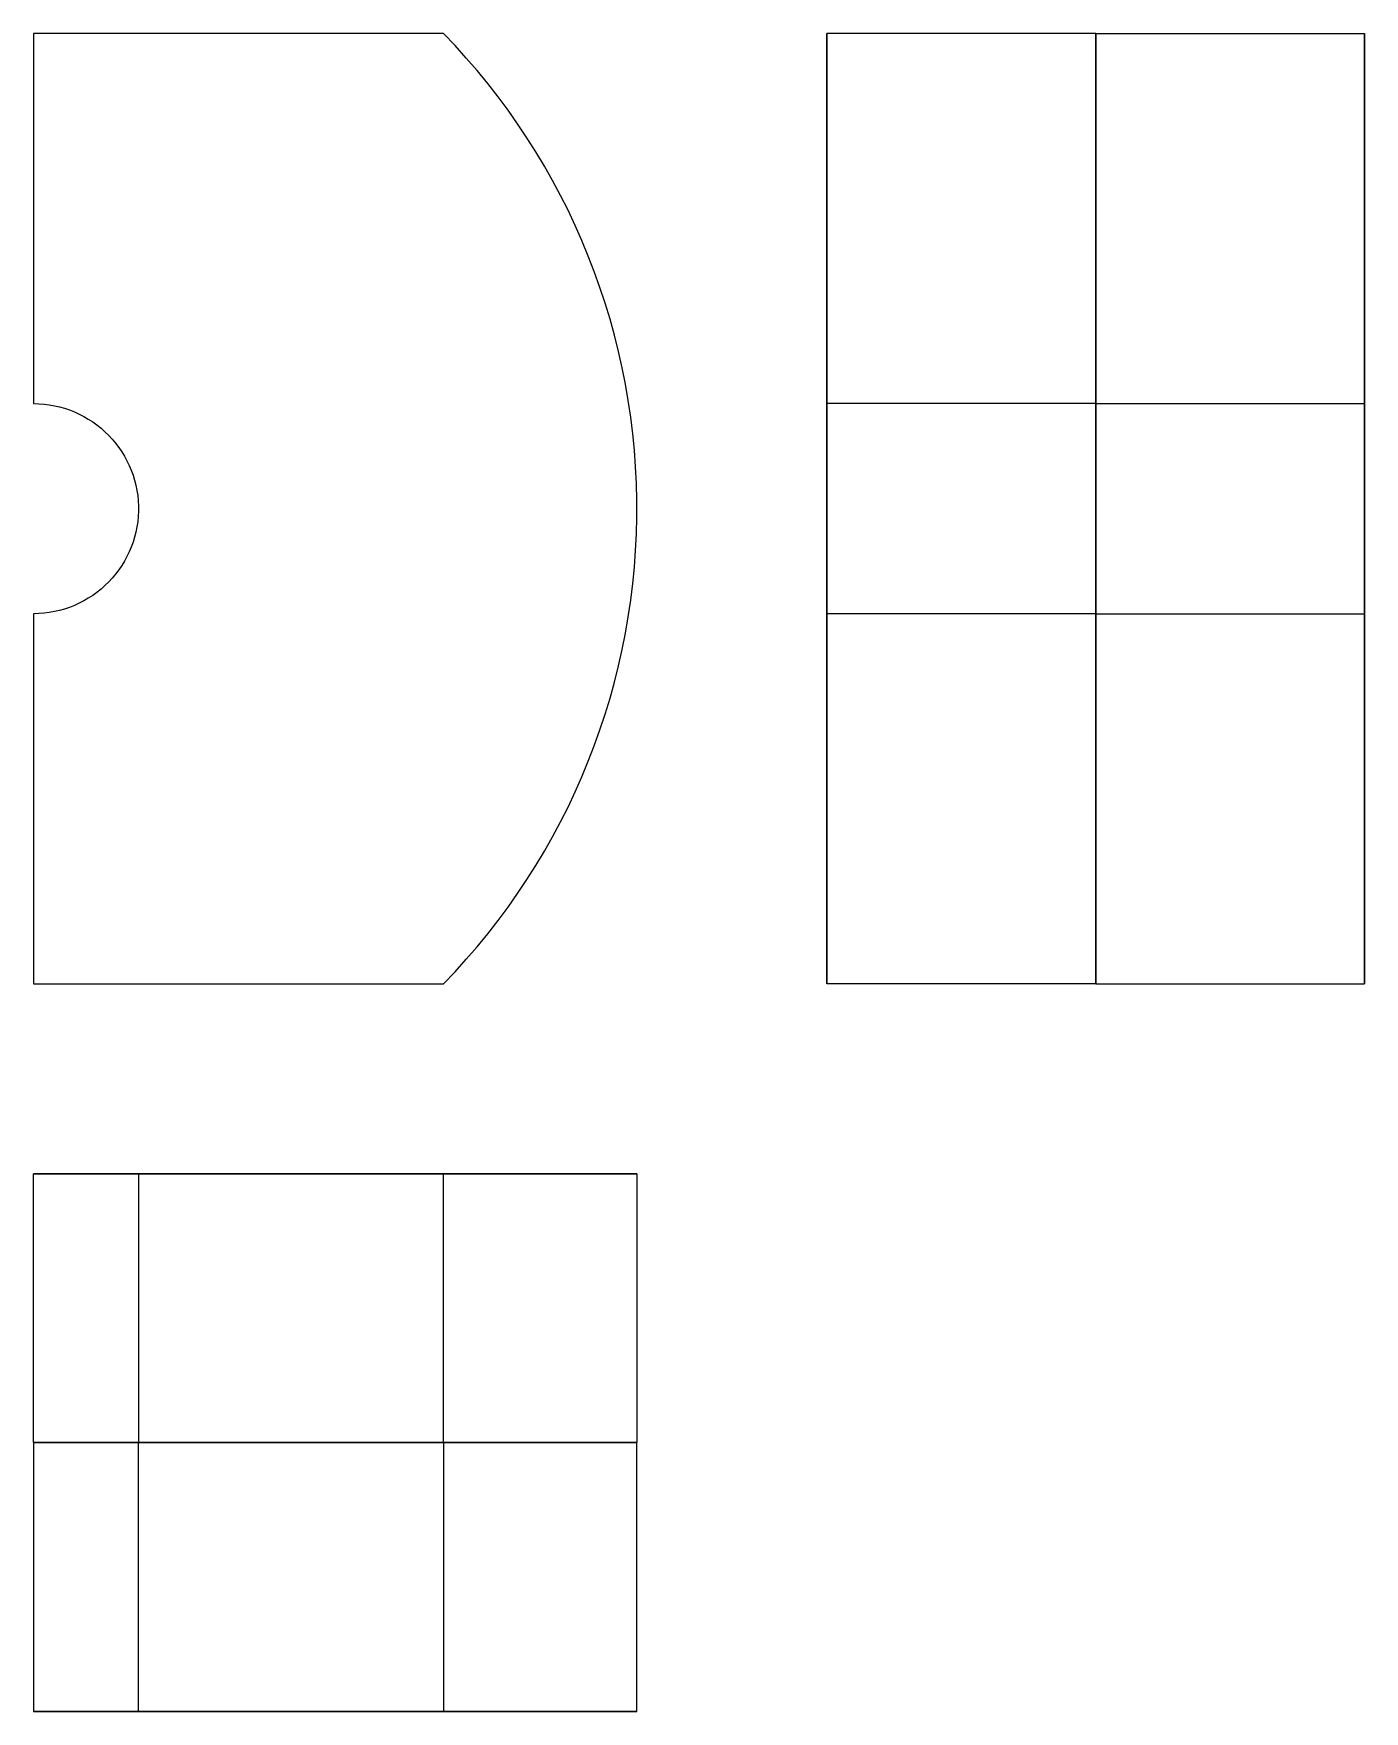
# Model space of a CAD drawing. Extents: x 0 to 1.66, y 0 to 2.1.
import ezdxf

# ---------------------------------------------------------------- set-up
doc = ezdxf.new("R2010")
doc.units = 0
doc.linetypes.add('HIDDEN', pattern=[9, 6, -3])
for name, color, linetype in [('FRONT', 7, 'CONTINUOUS'), ('FRONT_HID', 7, 'HIDDEN'), ('RIGHT', 7, 'CONTINUOUS'), ('RIGHT_HID', 7, 'HIDDEN'), ('TOP', 7, 'CONTINUOUS'), ('TOP_HID', 7, 'HIDDEN')]:
    doc.layers.add(name, color=color, linetype=linetype)

msp = doc.modelspace()

# ---------------------------------------------------------------- linework, layer by layer
at = {"layer": 'FRONT'}
for p, q in [((0.5125, 2.096875), (0, 2.096875)), ((0, 2.096875), (0, 1.634375)), ((0.526888, 2.081763), (0.5125, 2.096875)), ((0.540901, 2.066302), (0.526888, 2.081763)), ((0.55453, 2.050502), (0.540901, 2.066302)), ((0.567768, 2.034372), (0.55453, 2.050502)), ((0.580605, 2.017922), (0.567768, 2.034372)), ((0.593035, 2.001162), (0.580605, 2.017922)), ((0.60505, 1.984103), (0.593035, 2.001162)), ((0.616643, 1.966753), (0.60505, 1.984103)), ((0.627806, 1.949124), (0.616643, 1.966753)), ((0.638533, 1.931226), (0.627806, 1.949124)), ((0.648818, 1.913071), (0.638533, 1.931226)), ((0.658655, 1.894669), (0.648818, 1.913071)), ((0.668036, 1.876031), (0.658655, 1.894669)), ((0.676958, 1.857168), (0.668036, 1.876031)), ((0.685413, 1.838092), (0.676958, 1.857168)), ((0.693399, 1.818814), (0.685413, 1.838092)), ((0.700908, 1.799346), (0.693399, 1.818814)), ((0.707938, 1.779699), (0.700908, 1.799346)), ((0.714483, 1.759886), (0.707938, 1.779699)), ((0.72054, 1.739919), (0.714483, 1.759886)), ((0.726106, 1.719808), (0.72054, 1.739919)), ((0.731176, 1.699567), (0.726106, 1.719808)), ((0.735748, 1.679208), (0.731176, 1.699567)), ((0.739818, 1.658743), (0.735748, 1.679208)), ((0.743386, 1.638184), (0.739818, 1.658743)), ((0.746447, 1.617544), (0.743386, 1.638184)), ((0, 1.634375), (0.006542, 1.634212)), ((0.006542, 1.634212), (0.013068, 1.633723)), ((0.013068, 1.633723), (0.019562, 1.632909)), ((0.019562, 1.632909), (0.026007, 1.631773)), ((0.026007, 1.631773), (0.032387, 1.630316)), ((0.032387, 1.630316), (0.038687, 1.628544)), ((0.038687, 1.628544), (0.04489, 1.62646)), ((0.04489, 1.62646), (0.050982, 1.624069)), ((0.050982, 1.624069), (0.056947, 1.621377)), ((0.056947, 1.621377), (0.062771, 1.618392)), ((0.062771, 1.618392), (0.068438, 1.615119)), ((0.068438, 1.615119), (0.073936, 1.611569)), ((0.749002, 1.596834), (0.746447, 1.617544)), ((0.073936, 1.611569), (0.079249, 1.607749)), ((0.079249, 1.607749), (0.084366, 1.603668)), ((0.084366, 1.603668), (0.089273, 1.599338)), ((0.089273, 1.599338), (0.093958, 1.594769)), ((0.093958, 1.594769), (0.098409, 1.589971)), ((0.751047, 1.576069), (0.749002, 1.596834)), ((0.098409, 1.589971), (0.102615, 1.584958)), ((0.102615, 1.584958), (0.106567, 1.579741)), ((0.106567, 1.579741), (0.110253, 1.574334)), ((0.110253, 1.574334), (0.113666, 1.56875)), ((0.752582, 1.555259), (0.751047, 1.576069)), ((0.113666, 1.56875), (0.116796, 1.563003)), ((0.116796, 1.563003), (0.119635, 1.557106)), ((0.119635, 1.557106), (0.122177, 1.551076)), ((0.753606, 1.534418), (0.752582, 1.555259)), ((0.122177, 1.551076), (0.124415, 1.544926)), ((0.124415, 1.544926), (0.126344, 1.538673)), ((0.126344, 1.538673), (0.127959, 1.532331)), ((0.127959, 1.532331), (0.129256, 1.525916)), ((0.754118, 1.513558), (0.753606, 1.534418)), ((0.129256, 1.525916), (0.130231, 1.519445)), ((0.130231, 1.519445), (0.130883, 1.512933)), ((0.130883, 1.512933), (0.131209, 1.506397)), ((0.754118, 1.492692), (0.754118, 1.513558)), ((0.130883, 1.493317), (0.130231, 1.486805)), ((0.131209, 1.499853), (0.130883, 1.493317)), ((0.131209, 1.506397), (0.131209, 1.499853)), ((0.753606, 1.471832), (0.754118, 1.492692)), ((0.127959, 1.473919), (0.126344, 1.467577)), ((0.129256, 1.480334), (0.127959, 1.473919)), ((0.130231, 1.486805), (0.129256, 1.480334)), ((0.752582, 1.450991), (0.753606, 1.471832)), ((0.119635, 1.449144), (0.116796, 1.443247)), ((0.122177, 1.455174), (0.119635, 1.449144)), ((0.124415, 1.461324), (0.122177, 1.455174)), ((0.126344, 1.467577), (0.124415, 1.461324)), ((0.751047, 1.430181), (0.752582, 1.450991)), ((0.106567, 1.426509), (0.102615, 1.421292)), ((0.110253, 1.431916), (0.106567, 1.426509)), ((0.113666, 1.4375), (0.110253, 1.431916)), ((0.116796, 1.443247), (0.113666, 1.4375)), ((0.749002, 1.409416), (0.751047, 1.430181)), ((0.089273, 1.406912), (0.084366, 1.402582)), ((0.093958, 1.411481), (0.089273, 1.406912)), ((0.098409, 1.416279), (0.093958, 1.411481)), ((0.102615, 1.421292), (0.098409, 1.416279)), ((0.746447, 1.388706), (0.749002, 1.409416)), ((0.056947, 1.384873), (0.050982, 1.382181)), ((0.062771, 1.387858), (0.056947, 1.384873)), ((0.068438, 1.391131), (0.062771, 1.387858)), ((0.073936, 1.394681), (0.068438, 1.391131)), ((0.079249, 1.398501), (0.073936, 1.394681)), ((0.084366, 1.402582), (0.079249, 1.398501)), ((0.743386, 1.368066), (0.746447, 1.388706)), ((0.006542, 1.372038), (0, 1.371875)), ((0, 1.371875), (0, 0.909375)), ((0.013068, 1.372527), (0.006542, 1.372038)), ((0.019562, 1.373341), (0.013068, 1.372527)), ((0.026007, 1.374477), (0.019562, 1.373341)), ((0.032387, 1.375934), (0.026007, 1.374477)), ((0.038687, 1.377706), (0.032387, 1.375934)), ((0.04489, 1.37979), (0.038687, 1.377706)), ((0.050982, 1.382181), (0.04489, 1.37979)), ((0.739818, 1.347507), (0.743386, 1.368066)), ((0.735748, 1.327042), (0.739818, 1.347507)), ((0.731176, 1.306683), (0.735748, 1.327042)), ((0.726106, 1.286442), (0.731176, 1.306683)), ((0.72054, 1.266331), (0.726106, 1.286442)), ((0.714483, 1.246364), (0.72054, 1.266331)), ((0.707938, 1.226551), (0.714483, 1.246364)), ((0.700908, 1.206904), (0.707938, 1.226551)), ((0.693399, 1.187436), (0.700908, 1.206904)), ((0.685413, 1.168158), (0.693399, 1.187436)), ((0.676958, 1.149082), (0.685413, 1.168158)), ((0.668036, 1.130219), (0.676958, 1.149082)), ((0.648818, 1.093179), (0.658655, 1.111581)), ((0.658655, 1.111581), (0.668036, 1.130219)), ((0.638533, 1.075024), (0.648818, 1.093179)), ((0.627806, 1.057126), (0.638533, 1.075024)), ((0.616643, 1.039497), (0.627806, 1.057126)), ((0.60505, 1.022147), (0.616643, 1.039497)), ((0.593035, 1.005088), (0.60505, 1.022147)), ((0.567768, 0.971878), (0.580605, 0.988328)), ((0.580605, 0.988328), (0.593035, 1.005088)), ((0.55453, 0.955748), (0.567768, 0.971878)), ((0.540901, 0.939948), (0.55453, 0.955748)), ((0.5125, 0.909375), (0.526888, 0.924487)), ((0.526888, 0.924487), (0.540901, 0.939948)), ((0, 0.909375), (0.5125, 0.909375))]:
    msp.add_line(p, q, dxfattribs=at)
at = {"layer": 'FRONT_HID', "linetype": 'HIDDEN'}
for p, q in [((0.5125, 2.096875), (0, 2.096875)), ((0, 2.096875), (0, 1.634375)), ((0.5125, 2.096875), (0, 2.096875)), ((0, 2.096875), (0, 1.634375)), ((0.526888, 2.081763), (0.5125, 2.096875)), ((0.526888, 2.081763), (0.5125, 2.096875)), ((0.540901, 2.066302), (0.526888, 2.081763)), ((0.540901, 2.066302), (0.526888, 2.081763)), ((0.55453, 2.050502), (0.540901, 2.066302)), ((0.55453, 2.050502), (0.540901, 2.066302)), ((0.567768, 2.034372), (0.55453, 2.050502)), ((0.567768, 2.034372), (0.55453, 2.050502)), ((0.580605, 2.017922), (0.567768, 2.034372)), ((0.580605, 2.017922), (0.567768, 2.034372)), ((0.593035, 2.001162), (0.580605, 2.017922)), ((0.593035, 2.001162), (0.580605, 2.017922)), ((0.60505, 1.984103), (0.593035, 2.001162)), ((0.60505, 1.984103), (0.593035, 2.001162)), ((0.616643, 1.966753), (0.60505, 1.984103)), ((0.616643, 1.966753), (0.60505, 1.984103)), ((0.627806, 1.949124), (0.616643, 1.966753)), ((0.627806, 1.949124), (0.616643, 1.966753)), ((0.638533, 1.931226), (0.627806, 1.949124)), ((0.638533, 1.931226), (0.627806, 1.949124)), ((0.648818, 1.913071), (0.638533, 1.931226)), ((0.648818, 1.913071), (0.638533, 1.931226)), ((0.658655, 1.894669), (0.648818, 1.913071)), ((0.658655, 1.894669), (0.648818, 1.913071)), ((0.668036, 1.876031), (0.658655, 1.894669)), ((0.668036, 1.876031), (0.658655, 1.894669)), ((0.676958, 1.857168), (0.668036, 1.876031)), ((0.676958, 1.857168), (0.668036, 1.876031)), ((0.685413, 1.838092), (0.676958, 1.857168)), ((0.685413, 1.838092), (0.676958, 1.857168)), ((0.693399, 1.818814), (0.685413, 1.838092)), ((0.693399, 1.818814), (0.685413, 1.838092)), ((0.700908, 1.799346), (0.693399, 1.818814)), ((0.700908, 1.799346), (0.693399, 1.818814)), ((0.707938, 1.779699), (0.700908, 1.799346)), ((0.707938, 1.779699), (0.700908, 1.799346)), ((0.714483, 1.759886), (0.707938, 1.779699)), ((0.714483, 1.759886), (0.707938, 1.779699)), ((0.72054, 1.739919), (0.714483, 1.759886)), ((0.72054, 1.739919), (0.714483, 1.759886)), ((0.726106, 1.719808), (0.72054, 1.739919)), ((0.726106, 1.719808), (0.72054, 1.739919)), ((0.731176, 1.699567), (0.726106, 1.719808)), ((0.731176, 1.699567), (0.726106, 1.719808)), ((0.735748, 1.679208), (0.731176, 1.699567)), ((0.735748, 1.679208), (0.731176, 1.699567)), ((0.739818, 1.658743), (0.735748, 1.679208)), ((0.739818, 1.658743), (0.735748, 1.679208)), ((0.743386, 1.638184), (0.739818, 1.658743)), ((0.743386, 1.638184), (0.739818, 1.658743)), ((0.746447, 1.617544), (0.743386, 1.638184)), ((0.746447, 1.617544), (0.743386, 1.638184)), ((0, 1.634375), (0.006542, 1.634212)), ((0, 1.634375), (0.006542, 1.634212)), ((0.006542, 1.634212), (0.013068, 1.633723)), ((0.006542, 1.634212), (0.013068, 1.633723)), ((0.013068, 1.633723), (0.019562, 1.632909)), ((0.013068, 1.633723), (0.019562, 1.632909)), ((0.019562, 1.632909), (0.026007, 1.631773)), ((0.019562, 1.632909), (0.026007, 1.631773)), ((0.026007, 1.631773), (0.032387, 1.630316)), ((0.026007, 1.631773), (0.032387, 1.630316)), ((0.032387, 1.630316), (0.038687, 1.628544)), ((0.032387, 1.630316), (0.038687, 1.628544)), ((0.038687, 1.628544), (0.04489, 1.62646)), ((0.038687, 1.628544), (0.04489, 1.62646)), ((0.04489, 1.62646), (0.050982, 1.624069)), ((0.04489, 1.62646), (0.050982, 1.624069)), ((0.050982, 1.624069), (0.056947, 1.621377)), ((0.050982, 1.624069), (0.056947, 1.621377)), ((0.056947, 1.621377), (0.062771, 1.618392)), ((0.056947, 1.621377), (0.062771, 1.618392)), ((0.062771, 1.618392), (0.068438, 1.615119)), ((0.062771, 1.618392), (0.068438, 1.615119)), ((0.068438, 1.615119), (0.073936, 1.611569)), ((0.068438, 1.615119), (0.073936, 1.611569)), ((0.749002, 1.596834), (0.746447, 1.617544)), ((0.749002, 1.596834), (0.746447, 1.617544)), ((0.073936, 1.611569), (0.079249, 1.607749)), ((0.073936, 1.611569), (0.079249, 1.607749)), ((0.079249, 1.607749), (0.084366, 1.603668)), ((0.079249, 1.607749), (0.084366, 1.603668)), ((0.084366, 1.603668), (0.089273, 1.599338)), ((0.084366, 1.603668), (0.089273, 1.599338)), ((0.089273, 1.599338), (0.093958, 1.594769)), ((0.089273, 1.599338), (0.093958, 1.594769)), ((0.093958, 1.594769), (0.098409, 1.589971)), ((0.093958, 1.594769), (0.098409, 1.589971)), ((0.751047, 1.576069), (0.749002, 1.596834)), ((0.751047, 1.576069), (0.749002, 1.596834)), ((0.098409, 1.589971), (0.102615, 1.584958)), ((0.098409, 1.589971), (0.102615, 1.584958)), ((0.102615, 1.584958), (0.106567, 1.579741)), ((0.102615, 1.584958), (0.106567, 1.579741)), ((0.106567, 1.579741), (0.110253, 1.574334)), ((0.106567, 1.579741), (0.110253, 1.574334)), ((0.110253, 1.574334), (0.113666, 1.56875)), ((0.110253, 1.574334), (0.113666, 1.56875)), ((0.752582, 1.555259), (0.751047, 1.576069)), ((0.752582, 1.555259), (0.751047, 1.576069)), ((0.113666, 1.56875), (0.116796, 1.563003)), ((0.113666, 1.56875), (0.116796, 1.563003)), ((0.116796, 1.563003), (0.119635, 1.557106)), ((0.116796, 1.563003), (0.119635, 1.557106)), ((0.119635, 1.557106), (0.122177, 1.551076)), ((0.119635, 1.557106), (0.122177, 1.551076)), ((0.753606, 1.534418), (0.752582, 1.555259)), ((0.753606, 1.534418), (0.752582, 1.555259)), ((0.122177, 1.551076), (0.124415, 1.544926)), ((0.122177, 1.551076), (0.124415, 1.544926)), ((0.124415, 1.544926), (0.126344, 1.538673)), ((0.124415, 1.544926), (0.126344, 1.538673)), ((0.126344, 1.538673), (0.127959, 1.532331)), ((0.126344, 1.538673), (0.127959, 1.532331)), ((0.127959, 1.532331), (0.129256, 1.525916)), ((0.127959, 1.532331), (0.129256, 1.525916)), ((0.754118, 1.513558), (0.753606, 1.534418)), ((0.754118, 1.513558), (0.753606, 1.534418)), ((0.129256, 1.525916), (0.130231, 1.519445)), ((0.129256, 1.525916), (0.130231, 1.519445)), ((0.130231, 1.519445), (0.130883, 1.512933)), ((0.130231, 1.519445), (0.130883, 1.512933)), ((0.130883, 1.512933), (0.131209, 1.506397)), ((0.130883, 1.512933), (0.131209, 1.506397)), ((0.754118, 1.492692), (0.754118, 1.513558)), ((0.754118, 1.492692), (0.754118, 1.513558)), ((0.130883, 1.493317), (0.130231, 1.486805)), ((0.130883, 1.493317), (0.130231, 1.486805)), ((0.131209, 1.499853), (0.130883, 1.493317)), ((0.131209, 1.499853), (0.130883, 1.493317)), ((0.131209, 1.506397), (0.131209, 1.499853)), ((0.131209, 1.506397), (0.131209, 1.499853)), ((0.753606, 1.471832), (0.754118, 1.492692)), ((0.753606, 1.471832), (0.754118, 1.492692)), ((0.127959, 1.473919), (0.126344, 1.467577)), ((0.127959, 1.473919), (0.126344, 1.467577)), ((0.129256, 1.480334), (0.127959, 1.473919)), ((0.129256, 1.480334), (0.127959, 1.473919)), ((0.130231, 1.486805), (0.129256, 1.480334)), ((0.130231, 1.486805), (0.129256, 1.480334)), ((0.752582, 1.450991), (0.753606, 1.471832)), ((0.752582, 1.450991), (0.753606, 1.471832)), ((0.119635, 1.449144), (0.116796, 1.443247)), ((0.119635, 1.449144), (0.116796, 1.443247)), ((0.122177, 1.455174), (0.119635, 1.449144)), ((0.122177, 1.455174), (0.119635, 1.449144)), ((0.124415, 1.461324), (0.122177, 1.455174)), ((0.124415, 1.461324), (0.122177, 1.455174)), ((0.126344, 1.467577), (0.124415, 1.461324)), ((0.126344, 1.467577), (0.124415, 1.461324)), ((0.751047, 1.430181), (0.752582, 1.450991)), ((0.751047, 1.430181), (0.752582, 1.450991)), ((0.106567, 1.426509), (0.102615, 1.421292)), ((0.106567, 1.426509), (0.102615, 1.421292)), ((0.110253, 1.431916), (0.106567, 1.426509)), ((0.110253, 1.431916), (0.106567, 1.426509)), ((0.113666, 1.4375), (0.110253, 1.431916)), ((0.113666, 1.4375), (0.110253, 1.431916)), ((0.116796, 1.443247), (0.113666, 1.4375)), ((0.116796, 1.443247), (0.113666, 1.4375)), ((0.749002, 1.409416), (0.751047, 1.430181)), ((0.749002, 1.409416), (0.751047, 1.430181)), ((0.089273, 1.406912), (0.084366, 1.402582)), ((0.089273, 1.406912), (0.084366, 1.402582)), ((0.093958, 1.411481), (0.089273, 1.406912)), ((0.093958, 1.411481), (0.089273, 1.406912)), ((0.098409, 1.416279), (0.093958, 1.411481)), ((0.098409, 1.416279), (0.093958, 1.411481)), ((0.102615, 1.421292), (0.098409, 1.416279)), ((0.102615, 1.421292), (0.098409, 1.416279)), ((0.746447, 1.388706), (0.749002, 1.409416)), ((0.746447, 1.388706), (0.749002, 1.409416)), ((0.056947, 1.384873), (0.050982, 1.382181)), ((0.056947, 1.384873), (0.050982, 1.382181)), ((0.062771, 1.387858), (0.056947, 1.384873)), ((0.062771, 1.387858), (0.056947, 1.384873)), ((0.068438, 1.391131), (0.062771, 1.387858)), ((0.068438, 1.391131), (0.062771, 1.387858)), ((0.073936, 1.394681), (0.068438, 1.391131)), ((0.073936, 1.394681), (0.068438, 1.391131)), ((0.079249, 1.398501), (0.073936, 1.394681)), ((0.079249, 1.398501), (0.073936, 1.394681)), ((0.084366, 1.402582), (0.079249, 1.398501)), ((0.084366, 1.402582), (0.079249, 1.398501)), ((0.743386, 1.368066), (0.746447, 1.388706)), ((0.743386, 1.368066), (0.746447, 1.388706)), ((0.006542, 1.372038), (0, 1.371875)), ((0.006542, 1.372038), (0, 1.371875)), ((0, 1.371875), (0, 0.909375)), ((0, 1.371875), (0, 0.909375)), ((0.013068, 1.372527), (0.006542, 1.372038)), ((0.013068, 1.372527), (0.006542, 1.372038)), ((0.019562, 1.373341), (0.013068, 1.372527)), ((0.019562, 1.373341), (0.013068, 1.372527)), ((0.026007, 1.374477), (0.019562, 1.373341)), ((0.026007, 1.374477), (0.019562, 1.373341)), ((0.032387, 1.375934), (0.026007, 1.374477)), ((0.032387, 1.375934), (0.026007, 1.374477)), ((0.038687, 1.377706), (0.032387, 1.375934)), ((0.038687, 1.377706), (0.032387, 1.375934)), ((0.04489, 1.37979), (0.038687, 1.377706)), ((0.04489, 1.37979), (0.038687, 1.377706)), ((0.050982, 1.382181), (0.04489, 1.37979)), ((0.050982, 1.382181), (0.04489, 1.37979)), ((0.739818, 1.347507), (0.743386, 1.368066)), ((0.739818, 1.347507), (0.743386, 1.368066)), ((0.735748, 1.327042), (0.739818, 1.347507)), ((0.735748, 1.327042), (0.739818, 1.347507)), ((0.731176, 1.306683), (0.735748, 1.327042)), ((0.731176, 1.306683), (0.735748, 1.327042)), ((0.726106, 1.286442), (0.731176, 1.306683)), ((0.726106, 1.286442), (0.731176, 1.306683)), ((0.72054, 1.266331), (0.726106, 1.286442)), ((0.72054, 1.266331), (0.726106, 1.286442)), ((0.714483, 1.246364), (0.72054, 1.266331)), ((0.714483, 1.246364), (0.72054, 1.266331)), ((0.707938, 1.226551), (0.714483, 1.246364)), ((0.707938, 1.226551), (0.714483, 1.246364)), ((0.700908, 1.206904), (0.707938, 1.226551)), ((0.700908, 1.206904), (0.707938, 1.226551)), ((0.693399, 1.187436), (0.700908, 1.206904)), ((0.693399, 1.187436), (0.700908, 1.206904)), ((0.685413, 1.168158), (0.693399, 1.187436)), ((0.685413, 1.168158), (0.693399, 1.187436)), ((0.676958, 1.149082), (0.685413, 1.168158)), ((0.676958, 1.149082), (0.685413, 1.168158)), ((0.668036, 1.130219), (0.676958, 1.149082)), ((0.668036, 1.130219), (0.676958, 1.149082)), ((0.648818, 1.093179), (0.658655, 1.111581)), ((0.648818, 1.093179), (0.658655, 1.111581)), ((0.658655, 1.111581), (0.668036, 1.130219)), ((0.658655, 1.111581), (0.668036, 1.130219)), ((0.638533, 1.075024), (0.648818, 1.093179)), ((0.638533, 1.075024), (0.648818, 1.093179)), ((0.627806, 1.057126), (0.638533, 1.075024)), ((0.627806, 1.057126), (0.638533, 1.075024)), ((0.616643, 1.039497), (0.627806, 1.057126)), ((0.616643, 1.039497), (0.627806, 1.057126)), ((0.60505, 1.022147), (0.616643, 1.039497)), ((0.60505, 1.022147), (0.616643, 1.039497)), ((0.593035, 1.005088), (0.60505, 1.022147)), ((0.593035, 1.005088), (0.60505, 1.022147)), ((0.567768, 0.971878), (0.580605, 0.988328)), ((0.567768, 0.971878), (0.580605, 0.988328)), ((0.580605, 0.988328), (0.593035, 1.005088)), ((0.580605, 0.988328), (0.593035, 1.005088)), ((0.55453, 0.955748), (0.567768, 0.971878)), ((0.55453, 0.955748), (0.567768, 0.971878)), ((0.540901, 0.939948), (0.55453, 0.955748)), ((0.540901, 0.939948), (0.55453, 0.955748)), ((0.5125, 0.909375), (0.526888, 0.924487)), ((0.5125, 0.909375), (0.526888, 0.924487)), ((0.526888, 0.924487), (0.540901, 0.939948)), ((0.526888, 0.924487), (0.540901, 0.939948)), ((0, 0.909375), (0.5125, 0.909375)), ((0, 0.909375), (0.5125, 0.909375))]:
    msp.add_line(p, q, dxfattribs=at)
at = {"layer": 'RIGHT'}
for p, q in [((0.991618, 0.909375), (0.991618, 2.096875)), ((1.327555, 2.096875), (0.991618, 2.096875)), ((1.327555, 2.096875), (1.663493, 2.096875)), ((1.327555, 0.909375), (1.327555, 2.096875)), ((1.663493, 0.909375), (1.663493, 2.096875)), ((1.327555, 0.909375), (0.991618, 0.909375)), ((1.327555, 0.909375), (1.663493, 0.909375))]:
    msp.add_line(p, q, dxfattribs=at)
at = {"layer": 'RIGHT_HID', "linetype": 'HIDDEN'}
for p, q in [((0.991618, 2.096875), (0.991618, 1.634375)), ((1.327555, 2.096875), (0.991618, 2.096875)), ((1.327555, 2.096875), (1.663493, 2.096875)), ((1.327555, 2.096875), (1.327555, 1.634375)), ((1.663493, 2.096875), (1.663493, 1.634375)), ((0.991618, 1.634375), (0.991618, 1.371875)), ((1.327555, 1.634375), (0.991618, 1.634375)), ((1.327555, 1.634375), (1.663493, 1.634375)), ((1.327555, 1.634375), (1.327555, 1.371875)), ((1.663493, 1.634375), (1.663493, 1.371875)), ((1.327555, 1.371875), (0.991618, 1.371875)), ((0.991618, 1.371875), (0.991618, 0.909375)), ((1.327555, 1.371875), (1.663493, 1.371875)), ((1.327555, 1.371875), (1.327555, 0.909375)), ((1.663493, 1.371875), (1.663493, 0.909375)), ((1.327555, 0.909375), (0.991618, 0.909375)), ((1.327555, 0.909375), (1.663493, 0.909375))]:
    msp.add_line(p, q, dxfattribs=at)
at = {"layer": 'TOP'}
for p, q in [((0.5125, 0.671875), (0, 0.671875)), ((0, 0.335938), (0, 0.671875)), ((0.754182, 0.671875), (0.5125, 0.671875)), ((0.5125, 0.335938), (0.5125, 0.671875)), ((0.754182, 0.671875), (0.754182, 0.335938)), ((0, 0.335938), (0, 0)), ((0.5125, 0.335938), (0, 0.335938)), ((0.5125, 0.335938), (0.5125, 0)), ((0.754182, 0.335938), (0.5125, 0.335938)), ((0.754182, 0), (0.754182, 0.335938)), ((0.5125, 0), (0, 0)), ((0.754182, 0), (0.5125, 0))]:
    msp.add_line(p, q, dxfattribs=at)
at = {"layer": 'TOP_HID', "linetype": 'HIDDEN'}
for p, q in [((0, 0.335938), (0, 0.671875)), ((0, 0.671875), (0.5125, 0.671875)), ((0, 0.335938), (0, 0.671875)), ((0, 0.671875), (0.13125, 0.671875)), ((0.13125, 0.671875), (0, 0.671875)), ((0, 0.335938), (0, 0.671875)), ((0.13125, 0.671875), (0.13125, 0.335938)), ((0.5125, 0.335938), (0.5125, 0.671875)), ((0.5125, 0.671875), (0.754182, 0.671875)), ((0, 0.335938), (0, 0)), ((0, 0.335938), (0, 0)), ((0, 0.335938), (0, 0)), ((0, 0.335938), (0.5125, 0.335938)), ((0, 0.335938), (0.13125, 0.335938)), ((0.13125, 0.335938), (0, 0.335938)), ((0.13125, 0), (0.13125, 0.335938)), ((0.5125, 0.335938), (0.5125, 0)), ((0.5125, 0.335938), (0.754182, 0.335938)), ((0, 0), (0.5125, 0)), ((0, 0), (0.13125, 0)), ((0.13125, 0), (0, 0)), ((0.5125, 0), (0.754182, 0))]:
    msp.add_line(p, q, dxfattribs=at)

doc.saveas('drawing.dxf')
